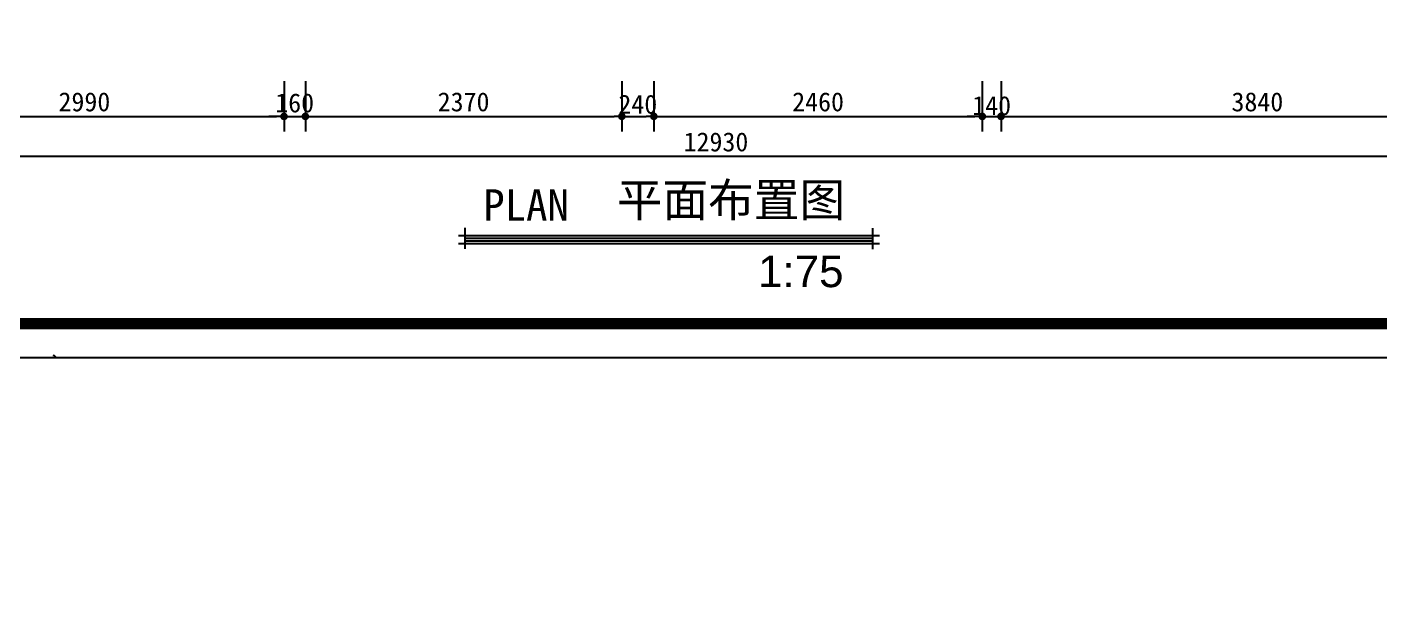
# Model space of a CAD drawing. Header units: millimetres. Extents: x -608935 to 90319, y -1318739 to -774154.
# Drawn here: x -112442 to -102310, y -819192 to -814811 of the extents above; entities that cross this region are included whole.
import ezdxf

# ---------------------------------------------------------------- set-up
doc = ezdxf.new("R2010")
doc.units = ezdxf.units.MM
doc.header["$PDMODE"] = 3
for name, color, linetype in [('2', 2, 'Continuous'), ('250', 250, 'Continuous'), ('5', 5, 'Continuous'), ('IFF_FURN', 30, 'Continuous'), ('xcvdg', 7, 'Continuous')]:
    doc.layers.add(name, color=color, linetype=linetype)
doc.styles.add('DIM', font='simplex.shx', dxfattribs={"width": 0.8, "bigfont": 'hztxt.shx'})
doc.styles.get("Standard").update_dxf_attribs({"font": 'simhei.ttf'})
doc.dimstyles.new('1-50', dxfattribs={"dimscale": 50, "dimtxt": 4, "dimasz": 1, "dimexe": 1, "dimexo": 0.1, "dimgap": 0.5, "dimtad": 1, "dimdec": 0, "dimdsep": 46, "dimtxsty": 'DIM', "dimblk": 'ARCHTICK', "dimcen": 4, "dimdle": 1, "dimclrd": 3, "dimclre": 3, "dimclrt": 1, "dimadec": 0, "dimazin": 0, "dimtfac": 1, "dimtdec": 0, "dimtmove": 2, "dimatfit": 3, "dimldrblk": 'DOT', "dimfxl": 15, "dimfxlon": 1, "dimarcsym": 0})
doc.dimstyles.new('1-55', dxfattribs={"dimscale": 57, "dimtxt": 2.5, "dimasz": 1, "dimexe": 2, "dimexo": 0.625, "dimtad": 1, "dimdec": 0, "dimrnd": 5, "dimtxsty": 'Standard', "dimblk": 'DOT', "dimcen": 2.5, "dimclrd": 1, "dimclre": 1, "dimclrt": 2, "dimadec": 0, "dimazin": 0, "dimtfac": 1, "dimtdec": 0, "dimtmove": 2, "dimatfit": 3, "dimldrblk": 'DOT', "dimfxl": 1, "dimarcsym": 0})

# ---------------------------------------------------------------- blocks, each defined once
blk = doc.blocks.new('_Dot')
at = {"color": 0, "linetype": 'ByBlock', "lineweight": -2}
blk.add_line((-0.5, 0), (-1, 0), dxfattribs=at)
at = {"color": 0, "linetype": 'ByBlock', "const_width": 0.5}
blk.add_lwpolyline([(-0.25, 0, 1), (0.25, 0, 1)], format="xyb", close=True, dxfattribs=at)
blk = doc.blocks.new('*D380')
at = {"layer": '250', "color": 1, "lineweight": -2}
for p, q in [((-113508, -815216), (-113508, -815594)), ((-110518, -815216), (-110518, -815594)), ((-113451, -815480), (-110575, -815480))]:
    blk.add_line(p, q, dxfattribs=at)
at = {"layer": 'Defpoints', "color": 0}
for p in [(-113508, -815180), (-110518, -815180), (-110518, -815480)]:
    blk.add_point(p, dxfattribs=at)
at = {"layer": '250', "color": 1, "lineweight": -2, "xscale": 57, "yscale": 57, "zscale": 57, "rotation": 180}
blk.add_blockref('_Dot', (-113508, -815480), dxfattribs=at)
at = {"layer": '250', "color": 1, "lineweight": -2, "xscale": 57, "yscale": 57, "zscale": 57}
blk.add_blockref('_Dot', (-110518, -815480), dxfattribs=at)
at = {"layer": '250', "color": 2, "insert": (-112013, -815372), "char_height": 142.5, "attachment_point": 5}
blk.add_mtext('2990', dxfattribs=at)
blk = doc.blocks.new('*D381')
at = {"layer": '250', "color": 1, "lineweight": -2}
for p, q in [((-110518, -815216), (-110518, -815594)), ((-110358, -815216), (-110358, -815594)), ((-110575, -815480), (-110632, -815480)), ((-110518, -815480), (-110358, -815480)), ((-110301, -815480), (-110244, -815480))]:
    blk.add_line(p, q, dxfattribs=at)
at = {"layer": 'Defpoints', "color": 0}
for p in [(-110518, -815180), (-110358, -815180), (-110358, -815480)]:
    blk.add_point(p, dxfattribs=at)
at = {"layer": '250', "color": 1, "lineweight": -2, "xscale": 57, "yscale": 57, "zscale": 57}
blk.add_blockref('_Dot', (-110518, -815480), dxfattribs=at)
at = {"layer": '250', "color": 1, "lineweight": -2, "xscale": 57, "yscale": 57, "zscale": 57, "rotation": 180}
blk.add_blockref('_Dot', (-110358, -815480), dxfattribs=at)
at = {"layer": '250', "color": 2, "insert": (-110438, -815380), "char_height": 142.5, "attachment_point": 5}
blk.add_mtext('160', dxfattribs=at)
blk = doc.blocks.new('*D382')
at = {"layer": '250', "color": 1, "lineweight": -2}
for p, q in [((-110358, -815216), (-110358, -815594)), ((-107988, -815216), (-107988, -815594)), ((-110301, -815480), (-108045, -815480))]:
    blk.add_line(p, q, dxfattribs=at)
at = {"layer": 'Defpoints', "color": 0}
for p in [(-110358, -815180), (-107988, -815180), (-107988, -815480)]:
    blk.add_point(p, dxfattribs=at)
at = {"layer": '250', "color": 1, "lineweight": -2, "xscale": 57, "yscale": 57, "zscale": 57, "rotation": 180}
blk.add_blockref('_Dot', (-110358, -815480), dxfattribs=at)
at = {"layer": '250', "color": 1, "lineweight": -2, "xscale": 57, "yscale": 57, "zscale": 57}
blk.add_blockref('_Dot', (-107988, -815480), dxfattribs=at)
at = {"layer": '250', "color": 2, "insert": (-109173, -815372), "char_height": 142.5, "attachment_point": 5}
blk.add_mtext('2370', dxfattribs=at)
blk = doc.blocks.new('*D383')
at = {"layer": '250', "color": 1, "lineweight": -2}
for p, q in [((-107988, -815216), (-107988, -815594)), ((-107748, -815216), (-107748, -815594)), ((-107931, -815480), (-107805, -815480))]:
    blk.add_line(p, q, dxfattribs=at)
at = {"layer": 'Defpoints', "color": 0}
for p in [(-107988, -815180), (-107748, -815180), (-107748, -815480)]:
    blk.add_point(p, dxfattribs=at)
at = {"layer": '250', "color": 1, "lineweight": -2, "xscale": 57, "yscale": 57, "zscale": 57, "rotation": 180}
blk.add_blockref('_Dot', (-107988, -815480), dxfattribs=at)
at = {"layer": '250', "color": 1, "lineweight": -2, "xscale": 57, "yscale": 57, "zscale": 57}
blk.add_blockref('_Dot', (-107748, -815480), dxfattribs=at)
at = {"layer": '250', "color": 2, "insert": (-107868, -815390), "char_height": 142.5, "attachment_point": 5}
blk.add_mtext('240', dxfattribs=at)
blk = doc.blocks.new('*D384')
at = {"layer": '250', "color": 1, "lineweight": -2}
for p, q in [((-107748, -815216), (-107748, -815594)), ((-105288, -815216), (-105288, -815594)), ((-107691, -815480), (-105345, -815480))]:
    blk.add_line(p, q, dxfattribs=at)
at = {"layer": 'Defpoints', "color": 0}
for p in [(-107748, -815180), (-105288, -815180), (-105288, -815480)]:
    blk.add_point(p, dxfattribs=at)
at = {"layer": '250', "color": 1, "lineweight": -2, "xscale": 57, "yscale": 57, "zscale": 57, "rotation": 180}
blk.add_blockref('_Dot', (-107748, -815480), dxfattribs=at)
at = {"layer": '250', "color": 1, "lineweight": -2, "xscale": 57, "yscale": 57, "zscale": 57}
blk.add_blockref('_Dot', (-105288, -815480), dxfattribs=at)
at = {"layer": '250', "color": 2, "insert": (-106518, -815372), "char_height": 142.5, "attachment_point": 5}
blk.add_mtext('2460', dxfattribs=at)
blk = doc.blocks.new('*D385')
at = {"layer": '250', "color": 1, "lineweight": -2}
for p, q in [((-105288, -815216), (-105288, -815594)), ((-105148, -815216), (-105148, -815594)), ((-105345, -815480), (-105402, -815480)), ((-105288, -815480), (-105148, -815480)), ((-105091, -815480), (-105034, -815480))]:
    blk.add_line(p, q, dxfattribs=at)
at = {"layer": 'Defpoints', "color": 0}
for p in [(-105288, -815180), (-105148, -815180), (-105148, -815480)]:
    blk.add_point(p, dxfattribs=at)
at = {"layer": '250', "color": 1, "lineweight": -2, "xscale": 57, "yscale": 57, "zscale": 57}
blk.add_blockref('_Dot', (-105288, -815480), dxfattribs=at)
at = {"layer": '250', "color": 1, "lineweight": -2, "xscale": 57, "yscale": 57, "zscale": 57, "rotation": 180}
blk.add_blockref('_Dot', (-105148, -815480), dxfattribs=at)
at = {"layer": '250', "color": 2, "insert": (-105218, -815400), "char_height": 142.5, "attachment_point": 5}
blk.add_mtext('140', dxfattribs=at)
blk = doc.blocks.new('*D386')
at = {"layer": '250', "color": 1, "lineweight": -2}
for p, q in [((-105148, -815216), (-105148, -815594)), ((-101308, -815216), (-101308, -815594)), ((-105091, -815480), (-101365, -815480))]:
    blk.add_line(p, q, dxfattribs=at)
at = {"layer": 'Defpoints', "color": 0}
for p in [(-105148, -815180), (-101308, -815180), (-101308, -815480)]:
    blk.add_point(p, dxfattribs=at)
at = {"layer": '250', "color": 1, "lineweight": -2, "xscale": 57, "yscale": 57, "zscale": 57, "rotation": 180}
blk.add_blockref('_Dot', (-105148, -815480), dxfattribs=at)
at = {"layer": '250', "color": 1, "lineweight": -2, "xscale": 57, "yscale": 57, "zscale": 57}
blk.add_blockref('_Dot', (-101308, -815480), dxfattribs=at)
at = {"layer": '250', "color": 2, "insert": (-103228, -815372), "char_height": 142.5, "attachment_point": 5}
blk.add_mtext('3840', dxfattribs=at)
blk = doc.blocks.new('*D388')
at = {"layer": '250', "color": 1, "lineweight": -2}
for p, q in [((-113748, -815251), (-113748, -815894)), ((-100818, -815251), (-100818, -815894)), ((-100875, -815780), (-113691, -815780))]:
    blk.add_line(p, q, dxfattribs=at)
at = {"layer": 'Defpoints', "color": 0}
for p in [(-113748, -815216), (-100818, -815216), (-113748, -815780)]:
    blk.add_point(p, dxfattribs=at)
at = {"layer": '250', "color": 1, "lineweight": -2, "xscale": 57, "yscale": 57, "zscale": 57, "rotation": 180}
blk.add_blockref('_Dot', (-113748, -815780), dxfattribs=at)
at = {"layer": '250', "color": 1, "lineweight": -2, "xscale": 57, "yscale": 57, "zscale": 57}
blk.add_blockref('_Dot', (-100818, -815780), dxfattribs=at)
at = {"layer": '250', "color": 2, "insert": (-107283, -815672), "char_height": 142.5, "attachment_point": 5}
blk.add_mtext('12930', dxfattribs=at)
blk = doc.blocks.new('A$C54AD448D')
blk.add_lwpolyline([(-239.7, 15583), (-22135.9, 15583), (-22135.9, 239.7), (-239.7, 239.7)], close=True)
at = {"layer": 'IFF_FURN'}
blk.add_lwpolyline([(0, 15822.7), (-22375.6, 15822.7), (-22375.6, 0), (0, 0)], close=True, dxfattribs=at)
at = {"layer": 'IFF_FURN', "color": 8, "const_width": 79.9}
blk.add_lwpolyline([(-22135.9, 15583), (-22135.9, 239.7), (-239.7, 239.7), (-239.7, 15583), (-22135.9, 15583)], dxfattribs=at)
blk = doc.blocks.new('_ArchTick')
at = {"color": 0, "linetype": 'ByBlock', "const_width": 0.15}
blk.add_lwpolyline([(-0.5, -0.5), (0.5, 0.5)], dxfattribs=at)
blk = doc.blocks.new('*D704')
at = {"layer": '250', "color": 3, "lineweight": -2}
for p, q in [((-79915, -775715), (-79915, -774915)), ((-79675, -775715), (-79675, -774915)), ((-79965, -774965), (-79625, -774965)), ((-112033, -810755), (-112033, -810350)), ((-109378, -810755), (-109378, -810350)), ((-112083, -810400), (-109328, -810400)), ((18420, -829605), (19220, -829605)), ((19170, -838840), (19170, -829555)), ((18420, -838790), (19220, -838790))]:
    blk.add_line(p, q, dxfattribs=at)
at = {"layer": 'Defpoints', "color": 0}
for p in [(-79675, -774965), (-79915, -783895), (-79675, -783895), (-109378, -810400), (-112033, -810760), (-109378, -810760), (17850, -829605), (19170, -829605), (17850, -838790)]:
    blk.add_point(p, dxfattribs=at)
at = {"layer": '250', "color": 3, "lineweight": -2, "xscale": 50, "yscale": 50, "zscale": 50}
for p, rotation in [((-79915, -774965), 180), ((-112033, -810400), 180), ((19170, -829605), 90), ((19170, -838790), 270)]:
    blk.add_blockref('_ArchTick', p, dxfattribs=dict(at, rotation=rotation))
for p in [(-79675, -774965), (-109378, -810400)]:
    blk.add_blockref('_ArchTick', p, dxfattribs=at)
at = {"layer": '250', "color": 1, "char_height": 200, "attachment_point": 5, "style": 'DIM'}
for s, insert in [('240', (-79795, -774778)), ('2655', (-110705, -810275))]:
    blk.add_mtext(s, dxfattribs=dict(at, insert=insert))
at = {"layer": '250', "color": 1, "insert": (19045, -834198), "char_height": 200, "attachment_point": 5, "rotation": 90, "style": 'DIM'}
blk.add_mtext('9185', dxfattribs=at)

msp = doc.modelspace()

# ---------------------------------------------------------------- linework, layer by layer
at = {"layer": '5', "color": 44}
for p, q in [((-109161.1, -816472.8), (-109161.1, -816315.7)), ((-106108.4, -816474.3), (-106108.4, -816317.1)), ((-106059.2, -816374.6), (-109210.2, -816374.6)), ((-106059.2, -816433.5), (-109210.2, -816433.5)), ((-106108.4, -816394.2), (-109161.1, -816394.2)), ((-106108.4, -816413.9), (-109161.1, -816413.9))]:
    msp.add_line(p, q, dxfattribs=at)
at = {"layer": 'xcvdg', "color": 1, "ltscale": 100}
msp.add_arc((-112245.8, -817291.9), 20, 0, 90, dxfattribs=at)

# ---------------------------------------------------------------- block references
at = {"color": 7, "linetype": 'ByBlock', "xscale": 1.061146067193476, "yscale": 1.06114606722258, "zscale": 1.061146067202521}
msp.add_blockref('A$C54AD448D', (-94026.2, -817287), dxfattribs=at)

# ---------------------------------------------------------------- texts
at = {"layer": '2', "color": 44, "insert": (-109025.7, -816025.2), "char_height": 235.71, "attachment_point": 1}
msp.add_mtext('{\\fSimSun|b0|i0|c134|p2;PLAN}', dxfattribs=at)
at = {"layer": '5', "color": 44, "attachment_point": 3}
for s, insert, char_height in [('{\\fSimSun|b0|i0|c134|p2;平面布置图}', (-106315.8, -815980.6), 250.664), ('{\\fArial|b0|i0|c0|p32;1:75}', (-106327.3, -816523.3), 235.71)]:
    msp.add_mtext(s, dxfattribs=dict(at, insert=insert, char_height=char_height))

# ---------------------------------------------------------------- dimensions: what is measured, and where the dimension line sits
at = {"layer": '250', "color": 0}
dim = msp.add_linear_dim(base=(19170, -829605), p1=(17850, -838790), p2=(17850, -829605), angle=90, dimstyle='1-50', dxfattribs=at)
dim.commit()
dim.dimension.update_dxf_attribs({"geometry": '*D704', "text_midpoint": (19045, -834197.5)})
for base, p1, p2, dimstyle, picture, middle in [((-79675, -774965), (-79915, -783895), (-79675, -783895), '1-50', '*D704', (-79795, -774777.5)), ((-113747.5, -815780), (-100817.5, -815215.6), (-113747.5, -815215.6), '1-55', '*D388', (-107282.5, -815672.3)), ((-110517.5, -815480), (-113507.5, -815180), (-110517.5, -815180), '1-55', '*D380', (-112012.5, -815372.3)), ((-107987.5, -815480), (-110357.5, -815180), (-107987.5, -815180), '1-55', '*D382', (-109172.5, -815372.3)), ((-105287.5, -815480), (-107747.5, -815180), (-105287.5, -815180), '1-55', '*D384', (-106517.5, -815372.3)), ((-101307.5, -815480), (-105147.5, -815180), (-101307.5, -815180), '1-55', '*D386', (-103227.5, -815372.3))]:
    dim = msp.add_linear_dim(base=base, p1=p1, p2=p2, dimstyle=dimstyle, dxfattribs=at)
    dim.commit()
    dim.dimension.update_dxf_attribs({"geometry": picture, "text_midpoint": middle})
for base, p1, p2, picture, middle in [((-110357.5, -815480), (-110517.5, -815180), (-110357.5, -815180), '*D381', (-110437.5, -815380)), ((-107747.5, -815480), (-107987.5, -815180), (-107747.5, -815180), '*D383', (-107867.5, -815390)), ((-105147.5, -815480), (-105287.5, -815180), (-105147.5, -815180), '*D385', (-105217.5, -815400))]:
    dim = msp.add_linear_dim(base=base, p1=p1, p2=p2, dimstyle='1-55', dxfattribs=at)
    dim.commit()
    dim.dimension.update_dxf_attribs({"geometry": picture, "text_midpoint": middle, "dimtype": 160})

doc.saveas('drawing.dxf')
